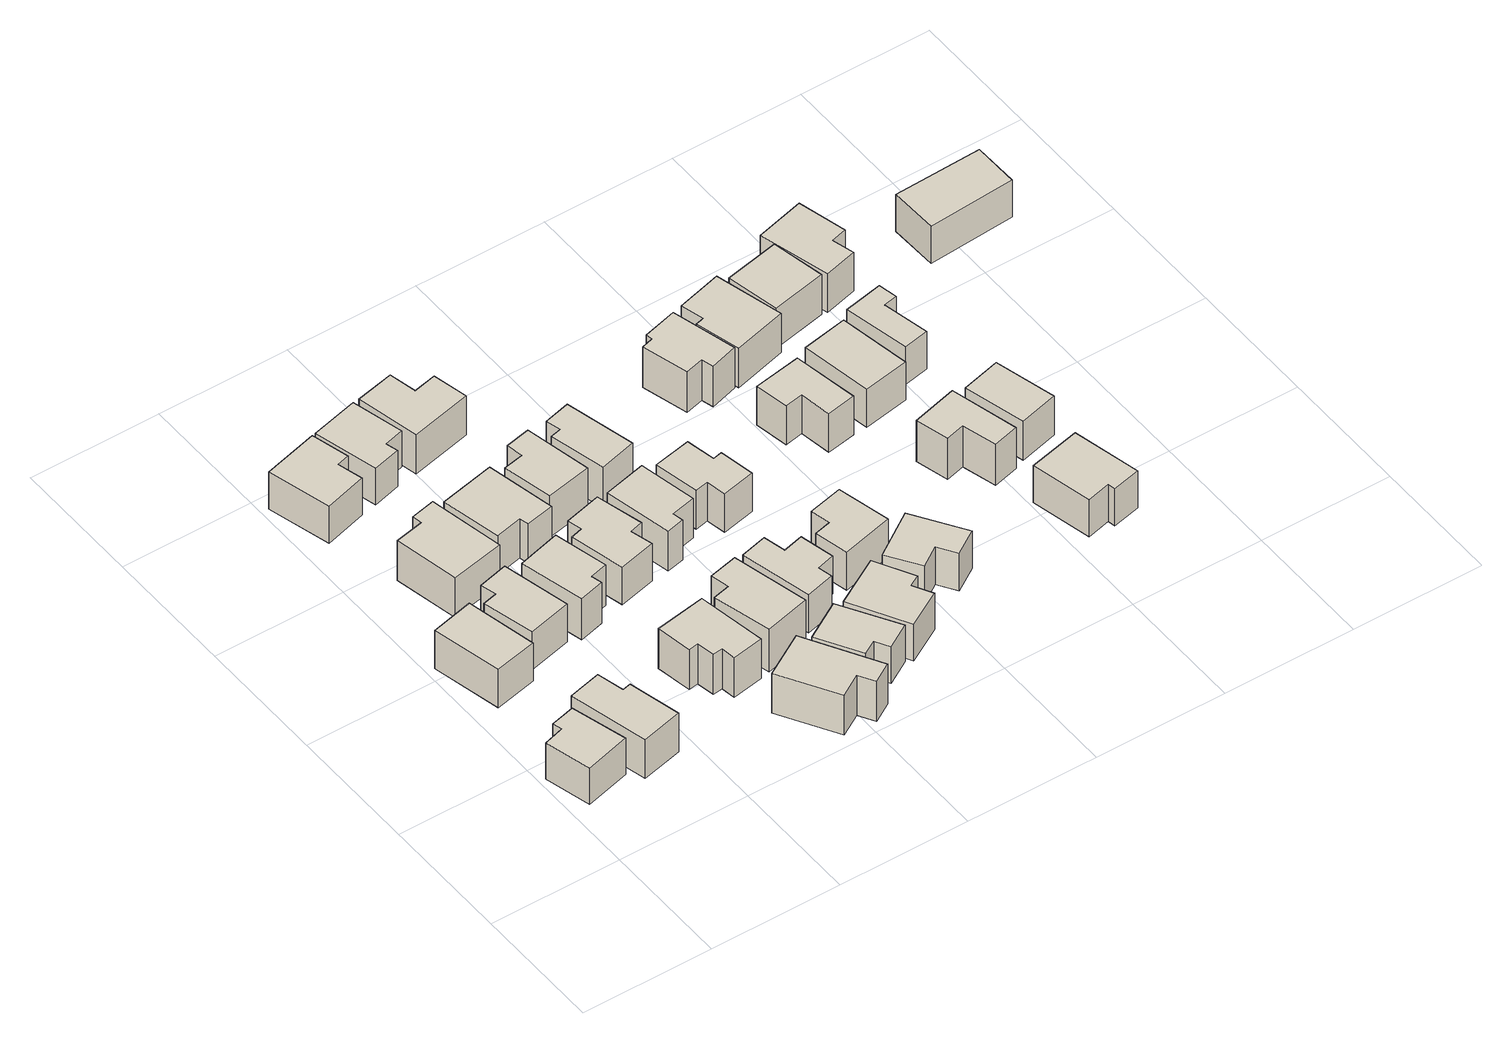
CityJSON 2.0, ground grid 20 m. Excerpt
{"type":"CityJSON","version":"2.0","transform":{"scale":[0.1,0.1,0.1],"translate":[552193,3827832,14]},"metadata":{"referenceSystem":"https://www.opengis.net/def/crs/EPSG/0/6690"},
"CityObjects":{
"building1":{"type":"Building","attributes":{"計測周辺長":31.59,"1/2500図郭":113,"区名":"平野区","町丁目名称":"長吉川辺４丁目","街区番号":1,"class":"3001","usage":"411","measuredHeight":6.4,"storeysAboveGround":2,"BuildingDetailAttribute.buildingRoofEdgeArea":57.01,"BuildingDetailAttribute.buildingStructureType":"601","BuildingDetailAttribute.buildingStructureOrgType":"1","BuildingDetailAttribute.detailedUsage":"1110","BuildingDetailAttribute.specifiedBuildingCoverageRate":0.8,"BuildingDetailAttribute.surveyYear":2017,"BuildingRiverFloodingRiskAttribute.description":"2","BuildingRiverFloodingRiskAttribute.rank":"1","BuildingRiverFloodingRiskAttribute.depth":0.331,"BuildingRiverFloodingRiskAttribute.adminType":"1","BuildingRiverFloodingRiskAttribute.scale":"1","BuildingRiverFloodingRiskAttribute.duration":90.45,"BuildingIDAttribute.prefecture":"27","BuildingIDAttribute.city":"27126"},"geometry":[{"type":"Solid","lod":"1","boundaries":[[[[0,1,2,3,4,5]],[[4,6,7,5]],[[3,8,6,4]],[[2,9,8,3]],[[1,10,9,2]],[[0,11,10,1]],[[5,7,11,0]],[[6,8,9,10,11,7]]]]}]},
"building2":{"type":"Building","attributes":{"計測周辺長":34.83,"1/2500図郭":113,"区名":"平野区","町丁目名称":"長吉川辺４丁目","街区番号":1,"class":"3001","usage":"411","measuredHeight":6.7,"storeysAboveGround":2,"BuildingDetailAttribute.buildingRoofEdgeArea":71.4,"BuildingDetailAttribute.buildingStructureType":"601","BuildingDetailAttribute.buildingStructureOrgType":"1","BuildingDetailAttribute.detailedUsage":"1110","BuildingDetailAttribute.specifiedBuildingCoverageRate":0.8,"BuildingDetailAttribute.surveyYear":2017,"BuildingRiverFloodingRiskAttribute.description":"2","BuildingRiverFloodingRiskAttribute.rank":"2","BuildingRiverFloodingRiskAttribute.depth":0.63,"BuildingRiverFloodingRiskAttribute.adminType":"1","BuildingRiverFloodingRiskAttribute.scale":"1","BuildingRiverFloodingRiskAttribute.duration":61.18,"BuildingIDAttribute.prefecture":"27","BuildingIDAttribute.city":"27126"},"geometry":[{"type":"Solid","lod":"1","boundaries":[[[[12,13,14,15]],[[14,16,17,15]],[[13,18,16,14]],[[12,19,18,13]],[[15,17,19,12]],[[16,18,19,17]]]]}]},
"building3":{"type":"Building","attributes":{"計測周辺長":37.7,"1/2500図郭":113,"区名":"平野区","町丁目名称":"長吉川辺４丁目","街区番号":1,"class":"3001","usage":"411","measuredHeight":6.9,"storeysAboveGround":2,"BuildingDetailAttribute.buildingRoofEdgeArea":74.34,"BuildingDetailAttribute.buildingStructureType":"601","BuildingDetailAttribute.buildingStructureOrgType":"1","BuildingDetailAttribute.detailedUsage":"1110","BuildingDetailAttribute.specifiedBuildingCoverageRate":0.8,"BuildingDetailAttribute.surveyYear":2017,"BuildingRiverFloodingRiskAttribute.description":"2","BuildingRiverFloodingRiskAttribute.rank":"2","BuildingRiverFloodingRiskAttribute.depth":0.831,"BuildingRiverFloodingRiskAttribute.adminType":"1","BuildingRiverFloodingRiskAttribute.scale":"1","BuildingRiverFloodingRiskAttribute.duration":90.45,"BuildingIDAttribute.prefecture":"27","BuildingIDAttribute.city":"27126"},"geometry":[{"type":"Solid","lod":"1","boundaries":[[[[20,21,22,23,24,25]],[[24,26,27,25]],[[23,28,26,24]],[[22,29,28,23]],[[21,30,29,22]],[[20,31,30,21]],[[25,27,31,20]],[[26,28,29,30,31,27]]]]}]},
"building4":{"type":"Building","attributes":{"計測周辺長":34.48,"1/2500図郭":113,"区名":"平野区","町丁目名称":"長吉川辺４丁目","街区番号":1,"class":"3001","usage":"411","measuredHeight":6.7,"storeysAboveGround":2,"BuildingDetailAttribute.buildingRoofEdgeArea":65.58,"BuildingDetailAttribute.buildingStructureType":"601","BuildingDetailAttribute.buildingStructureOrgType":"1","BuildingDetailAttribute.detailedUsage":"1110","BuildingDetailAttribute.specifiedBuildingCoverageRate":0.8,"BuildingDetailAttribute.surveyYear":2017,"BuildingRiverFloodingRiskAttribute.description":"2","BuildingRiverFloodingRiskAttribute.rank":"2","BuildingRiverFloodingRiskAttribute.depth":0.63,"BuildingRiverFloodingRiskAttribute.adminType":"1","BuildingRiverFloodingRiskAttribute.scale":"1","BuildingRiverFloodingRiskAttribute.duration":61.18,"BuildingIDAttribute.prefecture":"27","BuildingIDAttribute.city":"27126"},"geometry":[{"type":"Solid","lod":"1","boundaries":[[[[32,33,34,35,36,37]],[[36,38,39,37]],[[35,40,38,36]],[[34,41,40,35]],[[33,42,41,34]],[[32,43,42,33]],[[37,39,43,32]],[[38,40,41,42,43,39]]]]}]},
"building5":{"type":"Building","attributes":{"計測周辺長":39.66,"1/2500図郭":113,"区名":"平野区","町丁目名称":"長吉川辺４丁目","街区番号":1,"class":"3001","usage":"411","measuredHeight":6.9,"storeysAboveGround":2,"BuildingDetailAttribute.buildingRoofEdgeArea":88.3,"BuildingDetailAttribute.buildingStructureType":"601","BuildingDetailAttribute.buildingStructureOrgType":"1","BuildingDetailAttribute.detailedUsage":"1110","BuildingDetailAttribute.specifiedBuildingCoverageRate":0.8,"BuildingDetailAttribute.surveyYear":2017,"BuildingRiverFloodingRiskAttribute.description":"2","BuildingRiverFloodingRiskAttribute.rank":"2","BuildingRiverFloodingRiskAttribute.depth":1.03,"BuildingRiverFloodingRiskAttribute.adminType":"1","BuildingRiverFloodingRiskAttribute.scale":"1","BuildingRiverFloodingRiskAttribute.duration":61.18,"BuildingIDAttribute.prefecture":"27","BuildingIDAttribute.city":"27126"},"geometry":[{"type":"Solid","lod":"1","boundaries":[[[[44,45,46,47,48,49]],[[48,50,51,49]],[[47,52,50,48]],[[46,53,52,47]],[[45,54,53,46]],[[44,55,54,45]],[[49,51,55,44]],[[50,52,53,54,55,51]]]]}]},
"building6":{"type":"Building","attributes":{"計測周辺長":37.06,"1/2500図郭":113,"区名":"平野区","町丁目名称":"長吉川辺４丁目","街区番号":1,"class":"3001","usage":"411","measuredHeight":6.5,"storeysAboveGround":2,"BuildingDetailAttribute.buildingRoofEdgeArea":77.47,"BuildingDetailAttribute.buildingStructureType":"601","BuildingDetailAttribute.buildingStructureOrgType":"1","BuildingDetailAttribute.detailedUsage":"1110","BuildingDetailAttribute.specifiedBuildingCoverageRate":0.8,"BuildingDetailAttribute.surveyYear":2017,"BuildingRiverFloodingRiskAttribute.description":"2","BuildingRiverFloodingRiskAttribute.rank":"2","BuildingRiverFloodingRiskAttribute.depth":0.631,"BuildingRiverFloodingRiskAttribute.adminType":"1","BuildingRiverFloodingRiskAttribute.scale":"1","BuildingRiverFloodingRiskAttribute.duration":113.4,"BuildingIDAttribute.prefecture":"27","BuildingIDAttribute.city":"27126"},"geometry":[{"type":"Solid","lod":"1","boundaries":[[[[56,57,58,59,60,61]],[[60,62,63,61]],[[59,64,62,60]],[[58,65,64,59]],[[57,66,65,58]],[[56,67,66,57]],[[61,63,67,56]],[[62,64,65,66,67,63]]]]}]},
"building7":{"type":"Building","attributes":{"計測周辺長":33.37,"1/2500図郭":113,"区名":"平野区","町丁目名称":"長吉川辺４丁目","街区番号":1,"class":"3001","usage":"411","measuredHeight":7.2,"storeysAboveGround":2,"BuildingDetailAttribute.buildingRoofEdgeArea":62.25,"BuildingDetailAttribute.buildingStructureType":"601","BuildingDetailAttribute.buildingStructureOrgType":"1","BuildingDetailAttribute.detailedUsage":"1110","BuildingDetailAttribute.specifiedBuildingCoverageRate":0.8,"BuildingDetailAttribute.surveyYear":2017,"BuildingRiverFloodingRiskAttribute.description":"2","BuildingRiverFloodingRiskAttribute.rank":"2","BuildingRiverFloodingRiskAttribute.depth":0.63,"BuildingRiverFloodingRiskAttribute.adminType":"1","BuildingRiverFloodingRiskAttribute.scale":"1","BuildingRiverFloodingRiskAttribute.duration":99.33,"BuildingIDAttribute.prefecture":"27","BuildingIDAttribute.city":"27126"},"geometry":[{"type":"Solid","lod":"1","boundaries":[[[[68,69,70,71,72,73]],[[72,74,75,73]],[[71,76,74,72]],[[70,77,76,71]],[[69,78,77,70]],[[68,79,78,69]],[[73,75,79,68]],[[74,76,77,78,79,75]]]]}]},
"building8":{"type":"Building","attributes":{"計測周辺長":36.87,"1/2500図郭":113,"区名":"平野区","町丁目名称":"長吉川辺４丁目","街区番号":1,"class":"3001","usage":"411","measuredHeight":7.1,"storeysAboveGround":2,"BuildingDetailAttribute.buildingRoofEdgeArea":72.05,"BuildingDetailAttribute.buildingStructureType":"601","BuildingDetailAttribute.buildingStructureOrgType":"1","BuildingDetailAttribute.detailedUsage":"1110","BuildingDetailAttribute.specifiedBuildingCoverageRate":0.8,"BuildingDetailAttribute.surveyYear":2017,"BuildingRiverFloodingRiskAttribute.description":"2","BuildingRiverFloodingRiskAttribute.rank":"2","BuildingRiverFloodingRiskAttribute.depth":0.727,"BuildingRiverFloodingRiskAttribute.adminType":"1","BuildingRiverFloodingRiskAttribute.scale":"1","BuildingRiverFloodingRiskAttribute.duration":88.2,"BuildingIDAttribute.prefecture":"27","BuildingIDAttribute.city":"27126"},"geometry":[{"type":"Solid","lod":"1","boundaries":[[[[80,81,82,83,84,85,86,87]],[[86,88,89,87]],[[85,90,88,86]],[[84,91,90,85]],[[83,92,91,84]],[[82,93,92,83]],[[81,94,93,82]],[[80,95,94,81]],[[87,89,95,80]],[[88,90,91,92,93,94,95,89]]]]}]},
"building9":{"type":"Building","attributes":{"計測周辺長":34.8,"1/2500図郭":113,"区名":"平野区","町丁目名称":"長吉川辺４丁目","街区番号":1,"class":"3001","usage":"411","measuredHeight":6.4,"storeysAboveGround":2,"BuildingDetailAttribute.buildingRoofEdgeArea":68.16,"BuildingDetailAttribute.buildingStructureType":"601","BuildingDetailAttribute.buildingStructureOrgType":"1","BuildingDetailAttribute.detailedUsage":"1110","BuildingDetailAttribute.specifiedBuildingCoverageRate":0.8,"BuildingDetailAttribute.surveyYear":2017,"BuildingRiverFloodingRiskAttribute.description":"2","BuildingRiverFloodingRiskAttribute.rank":"2","BuildingRiverFloodingRiskAttribute.depth":0.531,"BuildingRiverFloodingRiskAttribute.adminType":"1","BuildingRiverFloodingRiskAttribute.scale":"1","BuildingRiverFloodingRiskAttribute.duration":113.4,"BuildingIDAttribute.prefecture":"27","BuildingIDAttribute.city":"27126"},"geometry":[{"type":"Solid","lod":"1","boundaries":[[[[96,97,98,99,100,101]],[[100,102,103,101]],[[99,104,102,100]],[[98,105,104,99]],[[97,106,105,98]],[[96,107,106,97]],[[101,103,107,96]],[[102,104,105,106,107,103]]]]}]},
"building10":{"type":"Building","attributes":{"計測周辺長":38.36,"1/2500図郭":113,"区名":"平野区","町丁目名称":"長吉川辺４丁目","街区番号":1,"class":"3001","usage":"411","measuredHeight":6.9,"storeysAboveGround":2,"BuildingDetailAttribute.buildingRoofEdgeArea":85.2,"BuildingDetailAttribute.buildingStructureType":"601","BuildingDetailAttribute.buildingStructureOrgType":"1","BuildingDetailAttribute.detailedUsage":"1110","BuildingDetailAttribute.specifiedBuildingCoverageRate":0.8,"BuildingDetailAttribute.surveyYear":2017,"BuildingRiverFloodingRiskAttribute.description":"2","BuildingRiverFloodingRiskAttribute.rank":"2","BuildingRiverFloodingRiskAttribute.depth":0.635,"BuildingRiverFloodingRiskAttribute.adminType":"1","BuildingRiverFloodingRiskAttribute.scale":"1","BuildingRiverFloodingRiskAttribute.duration":143.07,"BuildingIDAttribute.prefecture":"27","BuildingIDAttribute.city":"27126"},"geometry":[{"type":"Solid","lod":"1","boundaries":[[[[108,109,110,111,112,113]],[[112,114,115,113]],[[111,116,114,112]],[[110,117,116,111]],[[109,118,117,110]],[[108,119,118,109]],[[113,115,119,108]],[[114,116,117,118,119,115]]]]}]},
"building11":{"type":"Building","attributes":{"計測周辺長":40.48,"1/2500図郭":113,"区名":"平野区","町丁目名称":"長吉川辺４丁目","街区番号":1,"class":"3001","usage":"411","measuredHeight":6.9,"storeysAboveGround":2,"BuildingDetailAttribute.buildingRoofEdgeArea":84.58,"BuildingDetailAttribute.buildingStructureType":"601","BuildingDetailAttribute.buildingStructureOrgType":"1","BuildingDetailAttribute.detailedUsage":"1110","BuildingDetailAttribute.specifiedBuildingCoverageRate":0.8,"BuildingDetailAttribute.surveyYear":2017,"BuildingRiverFloodingRiskAttribute.description":"2","BuildingRiverFloodingRiskAttribute.rank":"1","BuildingRiverFloodingRiskAttribute.depth":0.427,"BuildingRiverFloodingRiskAttribute.adminType":"1","BuildingRiverFloodingRiskAttribute.scale":"1","BuildingRiverFloodingRiskAttribute.duration":68.62,"BuildingIDAttribute.prefecture":"27","BuildingIDAttribute.city":"27126"},"geometry":[{"type":"Solid","lod":"1","boundaries":[[[[120,121,122,123,124,125]],[[124,126,127,125]],[[123,128,126,124]],[[122,129,128,123]],[[121,130,129,122]],[[120,131,130,121]],[[125,127,131,120]],[[126,128,129,130,131,127]]]]}]},
"building12":{"type":"Building","attributes":{"計測周辺長":36.95,"1/2500図郭":113,"区名":"平野区","町丁目名称":"長吉川辺４丁目","街区番号":1,"class":"3001","usage":"411","measuredHeight":6.6,"storeysAboveGround":2,"BuildingDetailAttribute.buildingRoofEdgeArea":71.71,"BuildingDetailAttribute.buildingStructureType":"601","BuildingDetailAttribute.buildingStructureOrgType":"1","BuildingDetailAttribute.detailedUsage":"1110","BuildingDetailAttribute.specifiedBuildingCoverageRate":0.8,"BuildingDetailAttribute.surveyYear":2017,"BuildingRiverFloodingRiskAttribute.description":"2","BuildingRiverFloodingRiskAttribute.rank":"2","BuildingRiverFloodingRiskAttribute.depth":0.533,"BuildingRiverFloodingRiskAttribute.adminType":"1","BuildingRiverFloodingRiskAttribute.scale":"1","BuildingRiverFloodingRiskAttribute.duration":99.33,"BuildingIDAttribute.prefecture":"27","BuildingIDAttribute.city":"27126"},"geometry":[{"type":"Solid","lod":"1","boundaries":[[[[132,133,134,135,136,137,138,139]],[[138,140,141,139]],[[137,142,140,138]],[[136,143,142,137]],[[135,144,143,136]],[[134,145,144,135]],[[133,146,145,134]],[[132,147,146,133]],[[139,141,147,132]],[[140,142,143,144,145,146,147,141]]]]}]},
"building13":{"type":"Building","attributes":{"計測周辺長":38.13,"1/2500図郭":113,"区名":"平野区","町丁目名称":"長吉川辺４丁目","街区番号":1,"class":"3001","usage":"411","measuredHeight":7.5,"storeysAboveGround":2,"BuildingDetailAttribute.buildingRoofEdgeArea":77.73,"BuildingDetailAttribute.buildingStructureType":"601","BuildingDetailAttribute.buildingStructureOrgType":"1","BuildingDetailAttribute.detailedUsage":"1110","BuildingDetailAttribute.specifiedBuildingCoverageRate":0.8,"BuildingDetailAttribute.surveyYear":2017,"BuildingRiverFloodingRiskAttribute.description":"2","BuildingRiverFloodingRiskAttribute.rank":"2","BuildingRiverFloodingRiskAttribute.depth":0.727,"BuildingRiverFloodingRiskAttribute.adminType":"1","BuildingRiverFloodingRiskAttribute.scale":"1","BuildingRiverFloodingRiskAttribute.duration":88.2,"BuildingIDAttribute.prefecture":"27","BuildingIDAttribute.city":"27126"},"geometry":[{"type":"Solid","lod":"1","boundaries":[[[[148,149,150,151,152,153]],[[152,154,155,153]],[[151,156,154,152]],[[150,157,156,151]],[[149,158,157,150]],[[148,159,158,149]],[[153,155,159,148]],[[154,156,157,158,159,155]]]]}]},
"building14":{"type":"Building","attributes":{"計測周辺長":38.61,"1/2500図郭":113,"区名":"平野区","町丁目名称":"長吉川辺４丁目","街区番号":1,"class":"3001","usage":"411","measuredHeight":6.8,"storeysAboveGround":2,"BuildingDetailAttribute.buildingRoofEdgeArea":77.58,"BuildingDetailAttribute.buildingStructureType":"601","BuildingDetailAttribute.buildingStructureOrgType":"1","BuildingDetailAttribute.detailedUsage":"1110","BuildingDetailAttribute.specifiedBuildingCoverageRate":0.8,"BuildingDetailAttribute.surveyYear":2017,"BuildingRiverFloodingRiskAttribute.description":"2","BuildingRiverFloodingRiskAttribute.rank":"2","BuildingRiverFloodingRiskAttribute.depth":0.835,"BuildingRiverFloodingRiskAttribute.adminType":"1","BuildingRiverFloodingRiskAttribute.scale":"1","BuildingRiverFloodingRiskAttribute.duration":143.07,"BuildingIDAttribute.prefecture":"27","BuildingIDAttribute.city":"27126"},"geometry":[{"type":"Solid","lod":"1","boundaries":[[[[160,161,162,163,164,165]],[[164,166,167,165]],[[163,168,166,164]],[[162,169,168,163]],[[161,170,169,162]],[[160,171,170,161]],[[165,167,171,160]],[[166,168,169,170,171,167]]]]}]},
"building15":{"type":"Building","attributes":{"計測周辺長":34.39,"1/2500図郭":113,"区名":"平野区","町丁目名称":"長吉川辺４丁目","街区番号":1,"class":"3001","usage":"411","measuredHeight":7.2,"storeysAboveGround":2,"BuildingDetailAttribute.buildingRoofEdgeArea":63.47,"BuildingDetailAttribute.buildingStructureType":"601","BuildingDetailAttribute.buildingStructureOrgType":"1","BuildingDetailAttribute.detailedUsage":"1110","BuildingDetailAttribute.specifiedBuildingCoverageRate":0.8,"BuildingDetailAttribute.surveyYear":2017,"BuildingRiverFloodingRiskAttribute.description":"2","BuildingRiverFloodingRiskAttribute.rank":"2","BuildingRiverFloodingRiskAttribute.depth":0.635,"BuildingRiverFloodingRiskAttribute.adminType":"1","BuildingRiverFloodingRiskAttribute.scale":"1","BuildingRiverFloodingRiskAttribute.duration":143.07,"BuildingIDAttribute.prefecture":"27","BuildingIDAttribute.city":"27126"},"geometry":[{"type":"Solid","lod":"1","boundaries":[[[[172,173,174,175,176,177]],[[176,178,179,177]],[[175,180,178,176]],[[174,181,180,175]],[[173,182,181,174]],[[172,183,182,173]],[[177,179,183,172]],[[178,180,181,182,183,179]]]]}]},
"building16":{"type":"Building","attributes":{"計測周辺長":33.53,"1/2500図郭":113,"区名":"平野区","町丁目名称":"長吉川辺４丁目","街区番号":1,"class":"3001","usage":"411","measuredHeight":6.4,"storeysAboveGround":2,"BuildingDetailAttribute.buildingRoofEdgeArea":61.64,"BuildingDetailAttribute.buildingStructureType":"601","BuildingDetailAttribute.buildingStructureOrgType":"1","BuildingDetailAttribute.detailedUsage":"1110","BuildingDetailAttribute.specifiedBuildingCoverageRate":0.8,"BuildingDetailAttribute.surveyYear":2017,"BuildingRiverFloodingRiskAttribute.description":"2","BuildingRiverFloodingRiskAttribute.rank":"1","BuildingRiverFloodingRiskAttribute.depth":0.327,"BuildingRiverFloodingRiskAttribute.adminType":"1","BuildingRiverFloodingRiskAttribute.scale":"1","BuildingRiverFloodingRiskAttribute.duration":88.2,"BuildingIDAttribute.prefecture":"27","BuildingIDAttribute.city":"27126"},"geometry":[{"type":"Solid","lod":"1","boundaries":[[[[184,185,186,187,188,189]],[[188,190,191,189]],[[187,192,190,188]],[[186,193,192,187]],[[185,194,193,186]],[[184,195,194,185]],[[189,191,195,184]],[[190,192,193,194,195,191]]]]}]},
"building17":{"type":"Building","attributes":{"計測周辺長":34.18,"1/2500図郭":113,"区名":"平野区","町丁目名称":"長吉川辺４丁目","街区番号":1,"class":"3001","usage":"411","measuredHeight":7,"storeysAboveGround":2,"BuildingDetailAttribute.buildingRoofEdgeArea":63.24,"BuildingDetailAttribute.buildingStructureType":"601","BuildingDetailAttribute.buildingStructureOrgType":"1","BuildingDetailAttribute.detailedUsage":"1110","BuildingDetailAttribute.specifiedBuildingCoverageRate":0.8,"BuildingDetailAttribute.surveyYear":2017,"BuildingRiverFloodingRiskAttribute.description":"2","BuildingRiverFloodingRiskAttribute.rank":"2","BuildingRiverFloodingRiskAttribute.depth":0.633,"BuildingRiverFloodingRiskAttribute.adminType":"1","BuildingRiverFloodingRiskAttribute.scale":"1","BuildingRiverFloodingRiskAttribute.duration":99.33,"BuildingIDAttribute.prefecture":"27","BuildingIDAttribute.city":"27126"},"geometry":[{"type":"Solid","lod":"1","boundaries":[[[[196,197,198,199,200,201]],[[200,202,203,201]],[[199,204,202,200]],[[198,205,204,199]],[[197,206,205,198]],[[196,207,206,197]],[[201,203,207,196]],[[202,204,205,206,207,203]]]]}]},
"building18":{"type":"Building","attributes":{"計測周辺長":36.8,"1/2500図郭":113,"区名":"平野区","町丁目名称":"長吉川辺４丁目","街区番号":1,"class":"3001","usage":"411","measuredHeight":6.7,"storeysAboveGround":2,"BuildingDetailAttribute.buildingRoofEdgeArea":63.6,"BuildingDetailAttribute.buildingStructureType":"601","BuildingDetailAttribute.buildingStructureOrgType":"1","BuildingDetailAttribute.detailedUsage":"1110","BuildingDetailAttribute.specifiedBuildingCoverageRate":0.8,"BuildingDetailAttribute.surveyYear":2017,"BuildingRiverFloodingRiskAttribute.description":"2","BuildingRiverFloodingRiskAttribute.rank":"1","BuildingRiverFloodingRiskAttribute.depth":0.327,"BuildingRiverFloodingRiskAttribute.adminType":"1","BuildingRiverFloodingRiskAttribute.scale":"1","BuildingRiverFloodingRiskAttribute.duration":88.2,"BuildingIDAttribute.prefecture":"27","BuildingIDAttribute.city":"27126"},"geometry":[{"type":"Solid","lod":"1","boundaries":[[[[208,209,210,211,212,213,214,215]],[[214,216,217,215]],[[213,218,216,214]],[[212,219,218,213]],[[211,220,219,212]],[[210,221,220,211]],[[209,222,221,210]],[[208,223,222,209]],[[215,217,223,208]],[[216,218,219,220,221,222,223,217]]]]}]},
"building19":{"type":"Building","attributes":{"計測周辺長":33.47,"1/2500図郭":113,"区名":"平野区","町丁目名称":"長吉川辺４丁目","街区番号":1,"class":"3001","usage":"411","measuredHeight":7.2,"storeysAboveGround":2,"BuildingDetailAttribute.buildingRoofEdgeArea":59.39,"BuildingDetailAttribute.buildingStructureType":"601","BuildingDetailAttribute.buildingStructureOrgType":"1","BuildingDetailAttribute.detailedUsage":"1110","BuildingDetailAttribute.specifiedBuildingCoverageRate":0.8,"BuildingDetailAttribute.surveyYear":2017,"BuildingRiverFloodingRiskAttribute.description":"2","BuildingRiverFloodingRiskAttribute.rank":"2","BuildingRiverFloodingRiskAttribute.depth":0.635,"BuildingRiverFloodingRiskAttribute.adminType":"1","BuildingRiverFloodingRiskAttribute.scale":"1","BuildingRiverFloodingRiskAttribute.duration":143.07,"BuildingIDAttribute.prefecture":"27","BuildingIDAttribute.city":"27126"},"geometry":[{"type":"Solid","lod":"1","boundaries":[[[[224,225,226,227,228,229]],[[228,230,231,229]],[[227,232,230,228]],[[226,233,232,227]],[[225,234,233,226]],[[224,235,234,225]],[[229,231,235,224]],[[230,232,233,234,235,231]]]]}]},
"building20":{"type":"Building","attributes":{"計測周辺長":36.35,"1/2500図郭":113,"区名":"平野区","町丁目名称":"長吉川辺４丁目","街区番号":1,"class":"3001","usage":"411","measuredHeight":6.4,"storeysAboveGround":2,"BuildingDetailAttribute.buildingRoofEdgeArea":75.69,"BuildingDetailAttribute.buildingStructureType":"601","BuildingDetailAttribute.buildingStructureOrgType":"1","BuildingDetailAttribute.detailedUsage":"1110","BuildingDetailAttribute.specifiedBuildingCoverageRate":0.8,"BuildingDetailAttribute.surveyYear":2017,"BuildingRiverFloodingRiskAttribute.description":"2","BuildingRiverFloodingRiskAttribute.rank":"1","BuildingRiverFloodingRiskAttribute.depth":0.332,"BuildingRiverFloodingRiskAttribute.adminType":"1","BuildingRiverFloodingRiskAttribute.scale":"1","BuildingRiverFloodingRiskAttribute.duration":187.57,"BuildingIDAttribute.prefecture":"27","BuildingIDAttribute.city":"27126"},"geometry":[{"type":"Solid","lod":"1","boundaries":[[[[236,237,238,239,240,241]],[[240,242,243,241]],[[239,244,242,240]],[[238,245,244,239]],[[237,246,245,238]],[[236,247,246,237]],[[241,243,247,236]],[[242,244,245,246,247,243]]]]}]},
"building21":{"type":"Building","attributes":{"計測周辺長":34.22,"1/2500図郭":113,"区名":"平野区","町丁目名称":"長吉川辺４丁目","街区番号":1,"class":"3001","usage":"411","measuredHeight":6.8,"storeysAboveGround":2,"BuildingDetailAttribute.buildingRoofEdgeArea":59.07,"BuildingDetailAttribute.buildingStructureType":"601","BuildingDetailAttribute.buildingStructureOrgType":"1","BuildingDetailAttribute.detailedUsage":"1110","BuildingDetailAttribute.specifiedBuildingCoverageRate":0.8,"BuildingDetailAttribute.surveyYear":2017,"BuildingRiverFloodingRiskAttribute.description":"2","BuildingRiverFloodingRiskAttribute.rank":"2","BuildingRiverFloodingRiskAttribute.depth":0.633,"BuildingRiverFloodingRiskAttribute.adminType":"1","BuildingRiverFloodingRiskAttribute.scale":"1","BuildingRiverFloodingRiskAttribute.duration":99.33,"BuildingIDAttribute.prefecture":"27","BuildingIDAttribute.city":"27126"},"geometry":[{"type":"Solid","lod":"1","boundaries":[[[[248,249,250,251,252,253,254,255]],[[254,256,257,255]],[[253,258,256,254]],[[252,259,258,253]],[[251,260,259,252]],[[250,261,260,251]],[[249,262,261,250]],[[248,263,262,249]],[[255,257,263,248]],[[256,258,259,260,261,262,263,257]]]]}]},
"building22":{"type":"Building","attributes":{"計測周辺長":32.66,"1/2500図郭":113,"区名":"平野区","町丁目名称":"長吉川辺４丁目","街区番号":1,"class":"3001","usage":"411","measuredHeight":6.7,"storeysAboveGround":2,"BuildingDetailAttribute.buildingRoofEdgeArea":58.24,"BuildingDetailAttribute.buildingStructureType":"601","BuildingDetailAttribute.buildingStructureOrgType":"1","BuildingDetailAttribute.detailedUsage":"1110","BuildingDetailAttribute.specifiedBuildingCoverageRate":0.8,"BuildingDetailAttribute.surveyYear":2017,"BuildingRiverFloodingRiskAttribute.description":"2","BuildingRiverFloodingRiskAttribute.rank":"2","BuildingRiverFloodingRiskAttribute.depth":0.632,"BuildingRiverFloodingRiskAttribute.adminType":"1","BuildingRiverFloodingRiskAttribute.scale":"1","BuildingRiverFloodingRiskAttribute.duration":187.57,"BuildingIDAttribute.prefecture":"27","BuildingIDAttribute.city":"27126"},"geometry":[{"type":"Solid","lod":"1","boundaries":[[[[264,265,266,267,268,269]],[[268,270,271,269]],[[267,272,270,268]],[[266,273,272,267]],[[265,274,273,266]],[[264,275,274,265]],[[269,271,275,264]],[[270,272,273,274,275,271]]]]}]},
"building23":{"type":"Building","attributes":{"計測周辺長":34.29,"1/2500図郭":113,"区名":"平野区","町丁目名称":"長吉川辺４丁目","街区番号":1,"class":"3001","usage":"411","measuredHeight":6.7,"storeysAboveGround":2,"BuildingDetailAttribute.buildingRoofEdgeArea":61.43,"BuildingDetailAttribute.buildingStructureType":"601","BuildingDetailAttribute.buildingStructureOrgType":"1","BuildingDetailAttribute.detailedUsage":"1110","BuildingDetailAttribute.specifiedBuildingCoverageRate":0.8,"BuildingDetailAttribute.surveyYear":2017,"BuildingRiverFloodingRiskAttribute.description":"2","BuildingRiverFloodingRiskAttribute.rank":"2","BuildingRiverFloodingRiskAttribute.depth":0.732,"BuildingRiverFloodingRiskAttribute.adminType":"1","BuildingRiverFloodingRiskAttribute.scale":"1","BuildingRiverFloodingRiskAttribute.duration":187.57,"BuildingIDAttribute.prefecture":"27","BuildingIDAttribute.city":"27126"},"geometry":[{"type":"Solid","lod":"1","boundaries":[[[[276,277,278,279,280,281]],[[280,282,283,281]],[[279,284,282,280]],[[278,285,284,279]],[[277,286,285,278]],[[276,287,286,277]],[[281,283,287,276]],[[282,284,285,286,287,283]]]]}]},
"building24":{"type":"Building","attributes":{"計測周辺長":34.91,"1/2500図郭":113,"区名":"平野区","町丁目名称":"長吉川辺４丁目","街区番号":1,"class":"3001","usage":"411","measuredHeight":7.1,"storeysAboveGround":2,"BuildingDetailAttribute.buildingRoofEdgeArea":66.68,"BuildingDetailAttribute.buildingStructureType":"601","BuildingDetailAttribute.buildingStructureOrgType":"1","BuildingDetailAttribute.detailedUsage":"1110","BuildingDetailAttribute.specifiedBuildingCoverageRate":0.8,"BuildingDetailAttribute.surveyYear":2017,"BuildingRiverFloodingRiskAttribute.description":"2","BuildingRiverFloodingRiskAttribute.rank":"2","BuildingRiverFloodingRiskAttribute.depth":0.832,"BuildingRiverFloodingRiskAttribute.adminType":"1","BuildingRiverFloodingRiskAttribute.scale":"1","BuildingRiverFloodingRiskAttribute.duration":159.47,"BuildingIDAttribute.prefecture":"27","BuildingIDAttribute.city":"27126"},"geometry":[{"type":"Solid","lod":"1","boundaries":[[[[288,289,290,291,292,293,294,295]],[[294,296,297,295]],[[293,298,296,294]],[[292,299,298,293]],[[291,300,299,292]],[[290,301,300,291]],[[289,302,301,290]],[[288,303,302,289]],[[295,297,303,288]],[[296,298,299,300,301,302,303,297]]]]}]},
"building25":{"type":"Building","attributes":{"計測周辺長":34.59,"1/2500図郭":113,"区名":"平野区","町丁目名称":"長吉川辺４丁目","街区番号":1,"class":"3001","usage":"411","measuredHeight":6.8,"storeysAboveGround":2,"BuildingDetailAttribute.buildingRoofEdgeArea":59.33,"BuildingDetailAttribute.buildingStructureType":"601","BuildingDetailAttribute.buildingStructureOrgType":"1","BuildingDetailAttribute.detailedUsage":"1110","BuildingDetailAttribute.specifiedBuildingCoverageRate":0.8,"BuildingDetailAttribute.surveyYear":2017,"BuildingRiverFloodingRiskAttribute.description":"2","BuildingRiverFloodingRiskAttribute.rank":"2","BuildingRiverFloodingRiskAttribute.depth":0.534,"BuildingRiverFloodingRiskAttribute.adminType":"1","BuildingRiverFloodingRiskAttribute.scale":"1","BuildingRiverFloodingRiskAttribute.duration":195,"BuildingIDAttribute.prefecture":"27","BuildingIDAttribute.city":"27126"},"geometry":[{"type":"Solid","lod":"1","boundaries":[[[[304,305,306,307,308,309]],[[308,310,311,309]],[[307,312,310,308]],[[306,313,312,307]],[[305,314,313,306]],[[304,315,314,305]],[[309,311,315,304]],[[310,312,313,314,315,311]]]]}]},
"building26":{"type":"Building","attributes":{"計測周辺長":38.16,"1/2500図郭":113,"区名":"平野区","町丁目名称":"長吉川辺４丁目","街区番号":1,"class":"3001","usage":"411","measuredHeight":7,"storeysAboveGround":2,"BuildingDetailAttribute.buildingRoofEdgeArea":84.95,"BuildingDetailAttribute.buildingStructureType":"601","BuildingDetailAttribute.buildingStructureOrgType":"1","BuildingDetailAttribute.detailedUsage":"1110","BuildingDetailAttribute.specifiedBuildingCoverageRate":0.8,"BuildingDetailAttribute.surveyYear":2017,"BuildingRiverFloodingRiskAttribute.description":"2","BuildingRiverFloodingRiskAttribute.rank":"2","BuildingRiverFloodingRiskAttribute.depth":0.832,"BuildingRiverFloodingRiskAttribute.adminType":"1","BuildingRiverFloodingRiskAttribute.scale":"1","BuildingRiverFloodingRiskAttribute.duration":159.47,"BuildingIDAttribute.prefecture":"27","BuildingIDAttribute.city":"27126"},"geometry":[{"type":"Solid","lod":"1","boundaries":[[[[316,317,318,319,320,321]],[[320,322,323,321]],[[319,324,322,320]],[[318,325,324,319]],[[317,326,325,318]],[[316,327,326,317]],[[321,323,327,316]],[[322,324,325,326,327,323]]]]}]},
"building27":{"type":"Building","attributes":{"計測周辺長":35.21,"1/2500図郭":113,"区名":"平野区","町丁目名称":"長吉川辺４丁目","街区番号":1,"class":"3001","usage":"411","measuredHeight":7.2,"storeysAboveGround":2,"BuildingDetailAttribute.buildingRoofEdgeArea":58.12,"BuildingDetailAttribute.buildingStructureType":"610","BuildingDetailAttribute.buildingStructureOrgType":"2","BuildingDetailAttribute.detailedUsage":"1110","BuildingDetailAttribute.specifiedBuildingCoverageRate":0.8,"BuildingDetailAttribute.surveyYear":2017,"BuildingRiverFloodingRiskAttribute.description":"2","BuildingRiverFloodingRiskAttribute.rank":"2","BuildingRiverFloodingRiskAttribute.depth":1.23,"BuildingRiverFloodingRiskAttribute.adminType":"1","BuildingRiverFloodingRiskAttribute.scale":"1","BuildingRiverFloodingRiskAttribute.duration":195,"BuildingIDAttribute.prefecture":"27","BuildingIDAttribute.city":"27126"},"geometry":[{"type":"Solid","lod":"1","boundaries":[[[[328,329,330,331,332,333]],[[332,334,335,333]],[[331,336,334,332]],[[330,337,336,331]],[[329,338,337,330]],[[328,339,338,329]],[[333,335,339,328]],[[334,336,337,338,339,335]]]]}]},
"building28":{"type":"Building","attributes":{"計測周辺長":35.98,"1/2500図郭":113,"区名":"平野区","町丁目名称":"長吉川辺４丁目","街区番号":1,"class":"3001","usage":"411","measuredHeight":6.7,"storeysAboveGround":2,"BuildingDetailAttribute.buildingRoofEdgeArea":77.01,"BuildingDetailAttribute.buildingStructureType":"601","BuildingDetailAttribute.buildingStructureOrgType":"1","BuildingDetailAttribute.detailedUsage":"1110","BuildingDetailAttribute.specifiedBuildingCoverageRate":0.8,"BuildingDetailAttribute.surveyYear":2017,"BuildingRiverFloodingRiskAttribute.description":"2","BuildingRiverFloodingRiskAttribute.rank":"2","BuildingRiverFloodingRiskAttribute.depth":0.834,"BuildingRiverFloodingRiskAttribute.adminType":"1","BuildingRiverFloodingRiskAttribute.scale":"1","BuildingRiverFloodingRiskAttribute.duration":195,"BuildingIDAttribute.prefecture":"27","BuildingIDAttribute.city":"27126"},"geometry":[{"type":"Solid","lod":"1","boundaries":[[[[340,341,342,343]],[[342,344,345,343]],[[341,346,344,342]],[[340,347,346,341]],[[343,345,347,340]],[[344,346,347,345]]]]}]},
"building29":{"type":"Building","attributes":{"計測周辺長":37.27,"1/2500図郭":113,"区名":"平野区","町丁目名称":"長吉川辺４丁目","街区番号":1,"class":"3001","usage":"411","measuredHeight":6.5,"storeysAboveGround":2,"BuildingDetailAttribute.buildingRoofEdgeArea":81.18,"BuildingDetailAttribute.buildingStructureType":"601","BuildingDetailAttribute.buildingStructureOrgType":"1","BuildingDetailAttribute.detailedUsage":"1110","BuildingDetailAttribute.specifiedBuildingCoverageRate":0.8,"BuildingDetailAttribute.surveyYear":2017,"BuildingRiverFloodingRiskAttribute.description":"2","BuildingRiverFloodingRiskAttribute.rank":"2","BuildingRiverFloodingRiskAttribute.depth":0.636,"BuildingRiverFloodingRiskAttribute.adminType":"1","BuildingRiverFloodingRiskAttribute.scale":"1","BuildingRiverFloodingRiskAttribute.duration":83.68,"BuildingIDAttribute.prefecture":"27","BuildingIDAttribute.city":"27126"},"geometry":[{"type":"Solid","lod":"1","boundaries":[[[[348,349,350,351,352,353]],[[352,354,355,353]],[[351,356,354,352]],[[350,357,356,351]],[[349,358,357,350]],[[348,359,358,349]],[[353,355,359,348]],[[354,356,357,358,359,355]]]]}]},
"building30":{"type":"Building","attributes":{"計測周辺長":33.39,"1/2500図郭":113,"区名":"平野区","町丁目名称":"長吉川辺４丁目","街区番号":1,"class":"3001","usage":"411","measuredHeight":7,"storeysAboveGround":2,"BuildingDetailAttribute.buildingRoofEdgeArea":69.66,"BuildingDetailAttribute.buildingStructureType":"601","BuildingDetailAttribute.buildingStructureOrgType":"1","BuildingDetailAttribute.detailedUsage":"1110","BuildingDetailAttribute.specifiedBuildingCoverageRate":0.8,"BuildingDetailAttribute.surveyYear":2017,"BuildingRiverFloodingRiskAttribute.description":"2","BuildingRiverFloodingRiskAttribute.rank":"2","BuildingRiverFloodingRiskAttribute.depth":0.832,"BuildingRiverFloodingRiskAttribute.adminType":"1","BuildingRiverFloodingRiskAttribute.scale":"1","BuildingRiverFloodingRiskAttribute.duration":159.47,"BuildingIDAttribute.prefecture":"27","BuildingIDAttribute.city":"27126"},"geometry":[{"type":"Solid","lod":"1","boundaries":[[[[360,361,362,363]],[[362,364,365,363]],[[361,366,364,362]],[[360,367,366,361]],[[363,365,367,360]],[[364,366,367,365]]]]}]},
"building31":{"type":"Building","attributes":{"計測周辺長":31.43,"1/2500図郭":113,"区名":"平野区","町丁目名称":"長吉川辺４丁目","街区番号":1,"class":"3001","usage":"411","measuredHeight":6.9,"storeysAboveGround":2,"BuildingDetailAttribute.buildingRoofEdgeArea":58.66,"BuildingDetailAttribute.buildingStructureType":"610","BuildingDetailAttribute.buildingStructureOrgType":"2","BuildingDetailAttribute.detailedUsage":"1110","BuildingDetailAttribute.specifiedBuildingCoverageRate":0.8,"BuildingDetailAttribute.surveyYear":2017,"BuildingRiverFloodingRiskAttribute.description":"2","BuildingRiverFloodingRiskAttribute.rank":"2","BuildingRiverFloodingRiskAttribute.depth":0.731,"BuildingRiverFloodingRiskAttribute.adminType":"1","BuildingRiverFloodingRiskAttribute.scale":"1","BuildingRiverFloodingRiskAttribute.duration":191.08,"BuildingIDAttribute.prefecture":"27","BuildingIDAttribute.city":"27126"},"geometry":[{"type":"Solid","lod":"1","boundaries":[[[[368,369,370,371]],[[370,372,373,371]],[[369,374,372,370]],[[368,375,374,369]],[[371,373,375,368]],[[372,374,375,373]]]]}]},
"building32":{"type":"Building","attributes":{"計測周辺長":32.33,"1/2500図郭":113,"区名":"平野区","町丁目名称":"長吉川辺４丁目","街区番号":1,"class":"3001","usage":"411","measuredHeight":6.6,"storeysAboveGround":2,"BuildingDetailAttribute.buildingRoofEdgeArea":45.75,"BuildingDetailAttribute.buildingStructureType":"601","BuildingDetailAttribute.buildingStructureOrgType":"1","BuildingDetailAttribute.detailedUsage":"1110","BuildingDetailAttribute.specifiedBuildingCoverageRate":0.8,"BuildingDetailAttribute.surveyYear":2017,"BuildingRiverFloodingRiskAttribute.description":"2","BuildingRiverFloodingRiskAttribute.rank":"2","BuildingRiverFloodingRiskAttribute.depth":0.628,"BuildingRiverFloodingRiskAttribute.adminType":"1","BuildingRiverFloodingRiskAttribute.scale":"1","BuildingRiverFloodingRiskAttribute.duration":165.18,"BuildingIDAttribute.prefecture":"27","BuildingIDAttribute.city":"27126"},"geometry":[{"type":"Solid","lod":"1","boundaries":[[[[376,377,378,379,380,381]],[[380,382,383,381]],[[379,384,382,380]],[[378,385,384,379]],[[377,386,385,378]],[[376,387,386,377]],[[381,383,387,376]],[[382,384,385,386,387,383]]]]}]},
"building33":{"type":"Building","attributes":{"計測周辺長":37.3,"1/2500図郭":113,"区名":"平野区","町丁目名称":"長吉川辺４丁目","街区番号":1,"class":"3001","usage":"411","measuredHeight":6.7,"storeysAboveGround":2,"BuildingDetailAttribute.buildingRoofEdgeArea":75.81,"BuildingDetailAttribute.buildingStructureType":"601","BuildingDetailAttribute.buildingStructureOrgType":"1","BuildingDetailAttribute.detailedUsage":"1110","BuildingDetailAttribute.specifiedBuildingCoverageRate":0.8,"BuildingDetailAttribute.surveyYear":2017,"BuildingRiverFloodingRiskAttribute.description":"2","BuildingRiverFloodingRiskAttribute.rank":"2","BuildingRiverFloodingRiskAttribute.depth":0.828,"BuildingRiverFloodingRiskAttribute.adminType":"1","BuildingRiverFloodingRiskAttribute.scale":"1","BuildingRiverFloodingRiskAttribute.duration":165.18,"BuildingIDAttribute.prefecture":"27","BuildingIDAttribute.city":"27126"},"geometry":[{"type":"Solid","lod":"1","boundaries":[[[[388,389,390,391,392,393]],[[392,394,395,393]],[[391,396,394,392]],[[390,397,396,391]],[[389,398,397,390]],[[388,399,398,389]],[[393,395,399,388]],[[394,396,397,398,399,395]]]]}]},
"building34":{"type":"Building","attributes":{"計測周辺長":41.2,"1/2500図郭":113,"区名":"平野区","町丁目名称":"長吉川辺４丁目","街区番号":1,"class":"3001","usage":"411","measuredHeight":6.5,"storeysAboveGround":2,"BuildingDetailAttribute.buildingRoofEdgeArea":96.25,"BuildingDetailAttribute.buildingStructureType":"601","BuildingDetailAttribute.buildingStructureOrgType":"1","BuildingDetailAttribute.detailedUsage":"1110","BuildingDetailAttribute.specifiedBuildingCoverageRate":0.8,"BuildingDetailAttribute.surveyYear":2017,"BuildingRiverFloodingRiskAttribute.description":"2","BuildingRiverFloodingRiskAttribute.rank":"2","BuildingRiverFloodingRiskAttribute.depth":0.628,"BuildingRiverFloodingRiskAttribute.adminType":"1","BuildingRiverFloodingRiskAttribute.scale":"1","BuildingRiverFloodingRiskAttribute.duration":165.18,"BuildingIDAttribute.prefecture":"27","BuildingIDAttribute.city":"27126"},"geometry":[{"type":"Solid","lod":"1","boundaries":[[[[400,401,402,403]],[[402,404,405,403]],[[401,406,404,402]],[[400,407,406,401]],[[403,405,407,400]],[[404,406,407,405]]]]}]}
},
"vertices":[
[5,166,15],[36,175,15],[32,189,15],[69,198,15],[92,114,15],[23,96,15],[92,114,79],[23,96,79],[69,198,79],[32,189,79],[36,175,79],[5,166,79],
[11,416,10],[76,431,10],[99,325,10],[35,311,10],[99,325,77],[35,311,77],[76,431,77],[11,416,77],
[81,217,11],[131,229,11],[141,188,11],[154,191,11],[173,112,11],[110,97,11],[173,112,79],[110,97,79],[154,191,79],[141,188,79],[131,229,79],[81,217,79],
[90,419,11],[112,424,11],[106,448,11],[151,459,11],[175,357,11],[109,341,11],[175,357,78],[109,341,78],[151,459,78],[106,448,78],[112,424,78],[90,419,78],
[67,575,9],[111,584,9],[108,599,9],[145,607,9],[168,493,9],[87,477,9],[168,493,79],[87,477,79],[145,607,79],[108,599,79],[111,584,79],[67,575,79],
[9,774,11],[93,796,11],[108,739,11],[89,734,11],[99,696,11],[35,678,11],[99,696,76],[35,678,76],[89,734,76],[108,739,76],[93,796,76],[9,774,76],
[169,447,10],[234,464,10],[254,383,10],[227,376,10],[231,360,10],[193,350,10],[231,360,82],[193,350,82],[227,376,82],[254,383,82],[234,464,82],[169,447,82],
[286,175,9],[271,173,9],[266,200,9],[251,198,9],[242,252,9],[319,265,9],[337,161,9],[289,153,9],[337,161,79],[289,153,79],[319,265,79],[242,252,79],[251,198,79],[266,200,79],[271,173,79],[286,175,79],
[98,797,12],[170,815,12],[190,737,12],[160,729,12],[165,711,12],[123,700,12],[165,711,76],[123,700,76],[160,729,76],[190,737,76],[170,815,76],[98,797,76],
[216,517,10],[175,508,10],[156,598,10],[240,616,10],[262,512,10],[219,503,10],[262,512,79],[219,503,79],[240,616,79],[156,598,79],[175,508,79],[216,517,79],
[394,33,13],[360,13,13],[309,99,13],[374,137,13],[438,27,13],[408,9,13],[438,27,83],[408,9,83],[374,137,83],[309,99,83],[360,13,83],[394,33,83],
[252,454,10],[270,459,10],[265,481,10],[321,495,10],[339,424,10],[319,419,10],[328,385,10],[272,372,10],[328,385,76],[272,372,76],[319,419,76],[339,424,76],[321,495,76],[265,481,76],[270,459,76],[252,454,76],
[330,253,9],[356,259,9],[349,287,9],[393,297,9],[421,182,9],[352,165,9],[421,182,84],[352,165,84],[393,297,84],[349,287,84],[356,259,84],[330,253,84],
[177,812,11],[235,825,11],[244,783,11],[279,791,11],[291,738,11],[198,717,11],[291,738,80],[198,717,80],[279,791,80],[244,783,80],[235,825,80],[177,812,80],
[253,601,9],[284,607,9],[279,632,9],[317,640,9],[338,540,9],[269,526,9],[338,540,82],[269,526,82],[317,640,82],[279,632,82],[284,607,82],[253,601,82],
[451,76,13],[430,64,13],[392,128,13],[450,162,13],[501,77,13],[463,55,13],[501,77,77],[463,55,77],[450,162,77],[392,128,77],[430,64,77],[451,76,77],
[334,492,8],[399,507,8],[417,420,8],[380,412,8],[383,396,8],[356,390,8],[383,396,78],[356,390,78],[380,412,78],[417,420,78],[399,507,78],[334,492,78],
[408,300,11],[448,310,11],[456,276,11],[487,284,11],[499,232,11],[472,225,11],[477,203,11],[433,192,11],[477,203,78],[433,192,78],[472,225,78],[499,232,78],[487,284,78],[456,276,78],[448,310,78],[408,300,78],
[335,615,8],[352,619,8],[346,641,8],[386,651,8],[412,545,8],[356,531,8],[412,545,80],[356,531,80],[386,651,80],[346,641,80],[352,619,80],[335,615,80],
[464,160,10],[536,201,10],[568,143,10],[551,134,10],[567,105,10],[512,74,10],[567,105,74],[512,74,74],[551,134,74],[568,143,74],[536,201,74],[464,160,74],
[450,436,7],[430,432,7],[416,500,7],[473,511,7],[482,467,7],[496,470,7],[506,417,7],[456,406,7],[506,417,75],[456,406,75],[496,470,75],[482,467,75],[473,511,75],[416,500,75],[430,432,75],[450,436,75],
[506,279,10],[532,285,10],[525,315,10],[577,327,10],[596,247,10],[518,228,10],[596,247,77],[518,228,77],[577,327,77],[525,315,77],[532,285,77],[506,279,77],
[616,172,9],[585,152,9],[553,200,9],[621,245,9],[671,169,9],[634,145,9],[671,169,75],[634,145,75],[621,245,75],[553,200,75],[585,152,75],[616,172,75],
[572,618,8],[544,611,8],[525,681,8],[543,686,8],[541,696,8],[593,710,8],[619,612,8],[577,600,8],[619,612,79],[577,600,79],[593,710,79],[541,696,79],[543,686,79],[525,681,79],[544,611,79],[572,618,79],
[640,496,7],[612,491,7],[603,542,7],[675,554,7],[692,456,7],[648,448,7],[692,456,75],[648,448,75],[675,554,75],[603,542,75],[612,491,75],[640,496,75],
[606,678,7],[619,681,7],[610,716,7],[678,734,7],[705,631,7],[624,610,7],[705,631,76],[624,610,76],[678,734,76],[610,716,76],[619,681,76],[606,678,76],
[771,329,6],[742,321,6],[729,371,6],[798,389,6],[824,287,6],[785,277,6],[824,287,78],[785,277,78],[798,389,78],[729,371,78],[742,321,78],[771,329,78],
[695,565,6],[764,578,6],[783,470,6],[714,458,6],[783,470,73],[714,458,73],[764,578,73],[695,565,73],
[862,140,7],[826,131,7],[805,223,7],[883,241,7],[907,138,7],[864,128,7],[907,138,72],[864,128,72],[883,241,72],[805,223,72],[826,131,72],[862,140,72],
[688,721,7],[771,738,7],[787,658,7],[704,641,7],[787,658,77],[704,641,77],[771,738,77],[688,721,77],
[815,385,8],[874,400,8],[898,307,8],[839,292,8],[898,307,76],[839,292,76],[874,400,76],[815,385,76],
[777,589,9],[836,601,9],[842,572,9],[821,568,9],[836,498,9],[798,490,9],[836,498,75],[798,490,75],[821,568,75],[842,572,75],[836,601,75],[777,589,75],
[767,763,7],[841,782,7],[860,708,7],[836,702,7],[845,669,7],[795,656,7],[845,669,75],[795,656,75],[836,702,75],[860,708,75],[841,782,75],[767,763,75],
[949,723,11],[1083,728,11],[1084,658,11],[951,649,11],[1084,658,76],[951,649,76],[1083,728,76],[949,723,76]
]}
